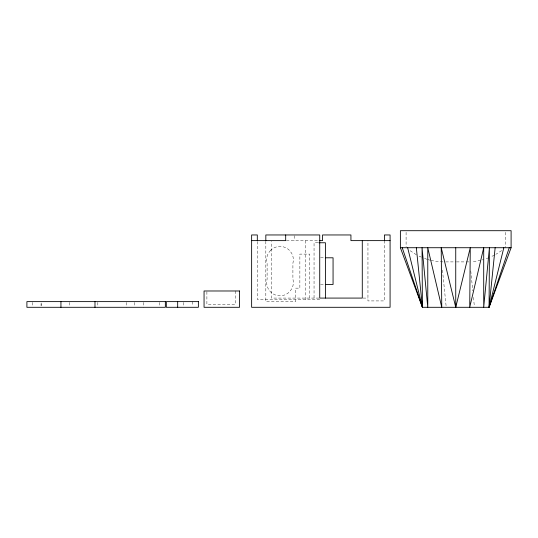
<?xml version="1.0" encoding="UTF-8"?>
<svg xmlns="http://www.w3.org/2000/svg" width="538" height="538" viewBox="0 0 538 538"><rect width="100%" height="100%" fill="white"/><g stroke="black" fill="none" stroke-linecap="round" stroke-linejoin="round"><path stroke-width="0.4" stroke-dasharray="2.69 2.02" d="M501.698 250.587L495.807 254.353M494.442 255.099L490.239 257.117M488.807 257.715L485.155 259.047M482.183 259.948L483.682 259.538M480.69 260.365L471.503 261.905M286.418 240.627L318.388 240.627M318.106 242.759L314.051 242.759L314.051 299.498M320.574 257.796L323.903 257.796M442.989 261.905L436.896 261.549L430.797 260.365M445.767 261.905L455.74 261.905M456.473 261.905L465.72 261.905M466.137 261.905L469.371 261.905M320.574 284.461L323.903 284.461M318.96 298.079L271.495 298.079L271.495 241.461M363.089 298.079L367.952 298.079M319.727 299.498L257.312 299.498L257.312 240.627M427.797 259.538L430.05 260.157M427.064 259.296L422.68 257.715M419.115 256.162L421.241 257.117M416.345 254.743L408.524 249.672M470.777 270.984L472.788 290.796M473.46 297.393L474.294 305.651M442.471 270.163L446.076 305.651M505.39 232.322L505.39 247.722M406.096 232.322L406.096 246.915M384.408 240.627L384.408 300.917L367.952 300.917L367.952 240.627M309.794 298.079L309.794 254.104L299.868 254.104L299.868 288.153L295.611 288.153L295.611 301.623L265.826 301.623L265.826 240.627M305.544 240.627L305.544 299.498M294.192 235.765L294.192 240.627M235.261 290.984L235.261 304.461L206.895 304.461L206.895 290.984M192.705 301.623L192.705 305.678M183.344 302.437L183.344 305.678M159.672 302.437L159.672 305.678M143.216 302.437L143.216 307.299M134.305 302.437L134.305 305.678M126.195 302.437L126.195 307.299M97.822 302.437L97.822 307.299M69.456 302.437L69.456 305.678M32.576 302.437L32.576 305.678M270.567 250.338L268.449 253.102A13.349 13.349 0 0 0 267.11 263.237L267.11 279.02A13.349 13.349 0 0 0 268.449 289.148L270.567 291.919A13.349 13.349 0 0 0 289.451 291.919L291.569 289.148A13.349 13.349 0 0 0 292.907 279.02L292.907 263.237A13.349 13.349 0 0 0 291.569 253.102L289.451 250.338A13.349 13.349 0 0 0 270.567 250.338M41.137 305.678L41.137 302.437L41.083 305.678"/><path stroke-width="0.81" d="M495.148 247.722L489.076 307.299L422.411 307.299L400.386 247.722L400.386 230.701L511.1 230.701L511.1 247.722L489.076 307.299L489.425 247.722L483.709 307.299L483.709 247.722L469.728 307.299L470.266 247.722L455.74 307.299L441.221 247.722L441.759 307.299L427.771 247.722L427.771 307.299L422.054 247.722L422.411 307.299L402.229 247.722M503.837 247.722L489.076 307.299L509.257 247.722M251.636 240.627L285.685 240.627L285.685 234.958M319.222 240.627L322.565 240.627L322.565 234.958L350.931 234.958L350.931 240.627L390.084 240.627M318.913 242.759L325.403 242.759L325.403 298.079M400.386 247.722L511.1 247.722M325.571 257.796L333.062 257.796L333.062 284.461L325.571 284.461M407.649 247.722L422.411 307.299L416.338 247.722M455.74 247.722L455.74 307.299M384.408 240.627L384.408 234.958L390.084 234.958L390.084 307.299L251.636 307.299L251.636 234.958L257.312 234.958L257.312 240.627M362.282 240.627L362.282 298.079L319.727 298.079L319.727 234.958L265.826 234.958L265.826 240.627M177.674 301.623L177.674 307.299M94.984 301.623L94.984 307.299M60.942 301.623L60.942 307.299M239.518 290.984L204.057 290.984L204.057 307.299L239.518 307.299L239.518 290.984M165.341 301.623L26.9 301.623L26.9 307.299L165.341 307.299L165.341 301.623M198.381 301.623L166.323 301.623L166.323 307.299L198.381 307.299L198.381 301.623"/></g></svg>
